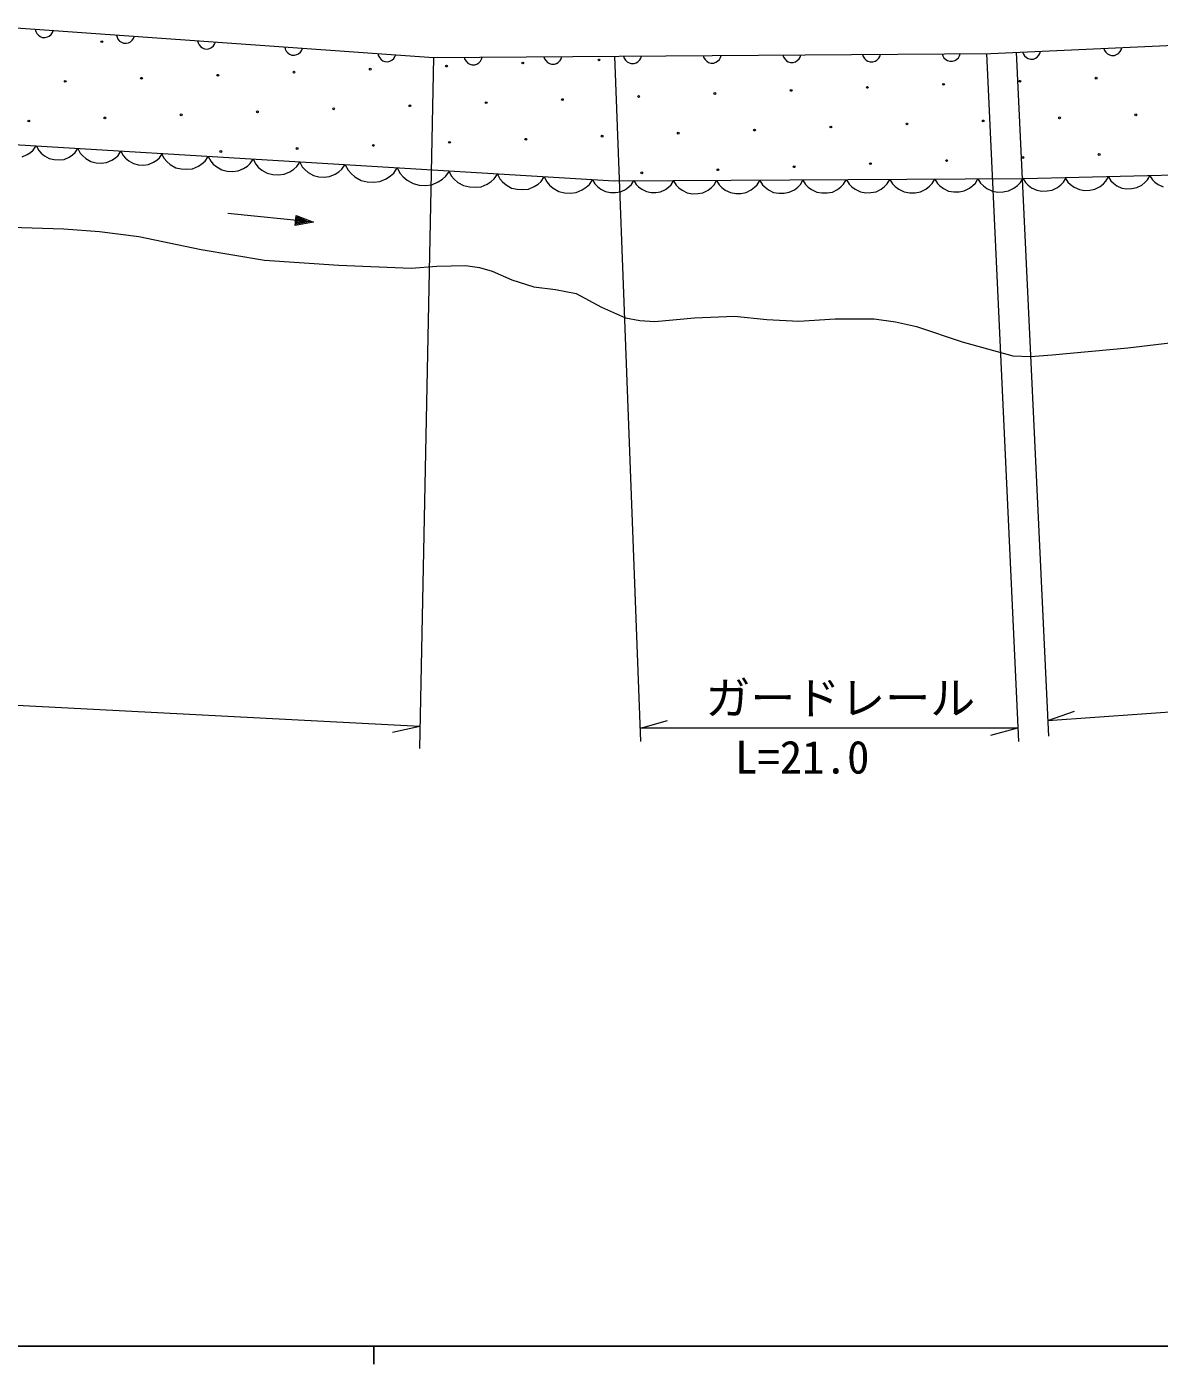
# Model space of a CAD drawing. Units: millimetres, scale not verified. Extents: x 40000 to 680000, y 20000 to 380000.
# Drawn here: x 148695 to 211667, y 204000 to 278333 of the extents above; entities that cross this region are included whole.
import ezdxf
from ezdxf.enums import TextEntityAlignment as Align

# ---------------------------------------------------------------- set-up
doc = ezdxf.new("R2010")
doc.units = ezdxf.units.MM
doc.header["$LTSCALE"] = 1000
for name, color, linetype, lineweight in [('M-BGD', 7, 'Continuous', 13), ('M-STR-HTXT', 7, 'Continuous', 13), ('M-TTL-BAND', 7, 'Continuous', 25)]:
    doc.layers.add(name, color=color, linetype=linetype, lineweight=lineweight)
doc.styles.add('ＭＳ ゴシック', font='')
doc.styles.get('ＭＳ ゴシック').set_extended_font_data('MS Gothic')

msp = doc.modelspace()

# ---------------------------------------------------------------- linework, layer by layer
at = {"layer": 'M-BGD'}
for p, q in [((63053, 284291), (171308, 276624)), ((149172, 278192), (149203, 278070)), ((149203, 278070), (149256, 277966)), ((150121, 278005), (150169, 278122)), ((149256, 277966), (149349, 277859)), ((149349, 277859), (149444, 277792)), ((149444, 277792), (149561, 277744)), ((149561, 277744), (149721, 277732)), ((149721, 277732), (149843, 277764)), ((149843, 277764), (149947, 277816)), ((149947, 277816), (150054, 277909)), ((150054, 277909), (150121, 278005)), ((153682, 277873), (153714, 277750)), ((153714, 277750), (153766, 277646)), ((153766, 277646), (153859, 277539)), ((153859, 277539), (153955, 277473)), ((153955, 277473), (154072, 277424)), ((154072, 277424), (154231, 277413)), ((154231, 277413), (154354, 277444)), ((154354, 277444), (154458, 277497)), ((154458, 277497), (154564, 277590)), ((154564, 277590), (154631, 277685)), ((154631, 277685), (154680, 277802)), ((158193, 277553), (158224, 277431)), ((158224, 277431), (158277, 277327)), ((158277, 277327), (158370, 277220)), ((158968, 277178), (159075, 277270)), ((159075, 277270), (159142, 277366)), ((159142, 277366), (159190, 277483)), ((202310, 276847), (224880, 277873)), ((158370, 277220), (158465, 277153)), ((158465, 277153), (158582, 277105)), ((158582, 277105), (158742, 277093)), ((158742, 277093), (158864, 277125)), ((158864, 277125), (158968, 277178)), ((163038, 277210), (163070, 277088)), ((163070, 277088), (163122, 276984)), ((163122, 276984), (163215, 276877)), ((163215, 276877), (163311, 276810)), ((163311, 276810), (163428, 276761)), ((163428, 276761), (163587, 276750)), ((163587, 276750), (163710, 276782)), ((163710, 276782), (163814, 276834)), ((163814, 276834), (163920, 276927)), ((163920, 276927), (163987, 277023)), ((163987, 277023), (164036, 277139)), ((168219, 276843), (168250, 276721)), ((168250, 276721), (168303, 276617)), ((168303, 276617), (168396, 276510)), ((168994, 276467), (169101, 276560)), ((169101, 276560), (169168, 276656)), ((169168, 276656), (169216, 276773)), ((171308, 276624), (202310, 276847)), ((173022, 276637), (173063, 276517)), ((173924, 276423), (173983, 276524)), ((173983, 276524), (174022, 276644)), ((177451, 276669), (177492, 276549)), ((177492, 276549), (177553, 276449)), ((178353, 276455), (178412, 276555)), ((178412, 276555), (178451, 276676)), ((181880, 276700), (181921, 276581)), ((181921, 276581), (181981, 276481)), ((182781, 276487), (182841, 276587)), ((182841, 276587), (182880, 276708)), ((186309, 276732), (186350, 276613)), ((186350, 276613), (186410, 276513)), ((187111, 276418), (187210, 276519)), ((187210, 276519), (187269, 276619)), ((187269, 276619), (187309, 276739)), ((190737, 276764), (190778, 276644)), ((190778, 276644), (190839, 276545)), ((190839, 276545), (190940, 276446)), ((191540, 276450), (191639, 276551)), ((191639, 276551), (191698, 276651)), ((191698, 276651), (191737, 276771)), ((195166, 276796), (195207, 276676)), ((195207, 276676), (195268, 276577)), ((195268, 276577), (195369, 276477)), ((195969, 276482), (196068, 276582)), ((196068, 276582), (196127, 276683)), ((196127, 276683), (196166, 276803)), ((199595, 276828), (199636, 276708)), ((199636, 276708), (199697, 276608)), ((199697, 276608), (199797, 276509)), ((200397, 276513), (200497, 276614)), ((200497, 276614), (200556, 276715)), ((200556, 276715), (200595, 276835)), ((204067, 276927), (204113, 276809)), ((204113, 276809), (204177, 276712)), ((204177, 276712), (204281, 276616)), ((204281, 276616), (204384, 276561)), ((204384, 276561), (204506, 276527)), ((204506, 276527), (204666, 276534)), ((204666, 276534), (204784, 276579)), ((204784, 276579), (204881, 276644)), ((204881, 276644), (204976, 276748)), ((204976, 276748), (205032, 276851)), ((205032, 276851), (205066, 276972)), ((208581, 277132), (208627, 277014)), ((208627, 277014), (208691, 276917)), ((208691, 276917), (208796, 276822)), ((208796, 276822), (208898, 276766)), ((208898, 276766), (209020, 276732)), ((209020, 276732), (209180, 276739)), ((209180, 276739), (209298, 276784)), ((209298, 276784), (209395, 276849)), ((209395, 276849), (209490, 276953)), ((209490, 276953), (209546, 277056)), ((209546, 277056), (209580, 277177)), ((168396, 276510), (168491, 276443)), ((168491, 276443), (168608, 276395)), ((168608, 276395), (168768, 276383)), ((168768, 276383), (168890, 276415)), ((168890, 276415), (168994, 276467)), ((173063, 276517), (173124, 276417)), ((173124, 276417), (173224, 276318)), ((173224, 276318), (173325, 276259)), ((173325, 276259), (173445, 276220)), ((173445, 276220), (173605, 276221)), ((173605, 276221), (173725, 276262)), ((173725, 276262), (173824, 276323)), ((173824, 276323), (173924, 276423)), ((177553, 276449), (177653, 276350)), ((177653, 276350), (177754, 276291)), ((177754, 276291), (177874, 276252)), ((177874, 276252), (178034, 276253)), ((178034, 276253), (178154, 276294)), ((178154, 276294), (178253, 276354)), ((178253, 276354), (178353, 276455)), ((181981, 276481), (182082, 276382)), ((182082, 276382), (182183, 276323)), ((182183, 276323), (182303, 276283)), ((182303, 276283), (182463, 276285)), ((182463, 276285), (182583, 276325)), ((182583, 276325), (182682, 276386)), ((182682, 276386), (182781, 276487)), ((186410, 276513), (186511, 276414)), ((186511, 276414), (186611, 276354)), ((186611, 276354), (186732, 276315)), ((186732, 276315), (186892, 276316)), ((186892, 276316), (187011, 276357)), ((187011, 276357), (187111, 276418)), ((190940, 276446), (191040, 276386)), ((191040, 276386), (191160, 276347)), ((191160, 276347), (191320, 276348)), ((191320, 276348), (191440, 276389)), ((191440, 276389), (191540, 276450)), ((195369, 276477), (195469, 276418)), ((195469, 276418), (195589, 276379)), ((195589, 276379), (195749, 276380)), ((195749, 276380), (195869, 276421)), ((195869, 276421), (195969, 276482)), ((199797, 276509), (199898, 276450)), ((199898, 276450), (200018, 276411)), ((200018, 276411), (200178, 276412)), ((200178, 276412), (200298, 276453)), ((200298, 276453), (200397, 276513)), ((181363, 269752), (101152, 274614)), ((148717, 271224), (148909, 271350)), ((148909, 271350), (149055, 271480)), ((149055, 271480), (149207, 271701)), ((149245, 271699), (149369, 271461)), ((149369, 271461), (149498, 271315)), ((151243, 271209), (151389, 271338)), ((151389, 271338), (151541, 271560)), ((151541, 271560), (151670, 271311)), ((153778, 271184), (153936, 271414)), ((153936, 271414), (154060, 271177)), ((148434, 271103), (148717, 271224)), ((149498, 271315), (149674, 271166)), ((149674, 271166), (149941, 271011)), ((149941, 271011), (150213, 270949)), ((150213, 270949), (150489, 270932)), ((150489, 270932), (150767, 270961)), ((150767, 270961), (151051, 271082)), ((151051, 271082), (151243, 271209)), ((151670, 271311), (151805, 271159)), ((151805, 271159), (151988, 271004)), ((151988, 271004), (152267, 270842)), ((152267, 270842), (152551, 270777)), ((152551, 270777), (152839, 270760)), ((152839, 270760), (153129, 270790)), ((153129, 270790), (153425, 270916)), ((153425, 270916), (153626, 271049)), ((153626, 271049), (153778, 271184)), ((154060, 271177), (154190, 271030)), ((154190, 271030), (154365, 270882)), ((154365, 270882), (154632, 270727)), ((154632, 270727), (154905, 270665)), ((154905, 270665), (155180, 270648)), ((155180, 270648), (155459, 270677)), ((155459, 270677), (155742, 270798)), ((155742, 270798), (155934, 270925)), ((155934, 270925), (156081, 271054)), ((156081, 271054), (156232, 271275)), ((156195, 271278), (156335, 271009)), ((156335, 271009), (156481, 270843)), ((156481, 270843), (156679, 270675)), ((156679, 270675), (156981, 270501)), ((157916, 270444), (158237, 270581)), ((158237, 270581), (158454, 270724)), ((158454, 270724), (158619, 270870)), ((158619, 270870), (158790, 271120)), ((158790, 271120), (158925, 270862)), ((158925, 270862), (159065, 270703)), ((159065, 270703), (159256, 270541)), ((160753, 270450), (160962, 270588)), ((160962, 270588), (161121, 270729)), ((161121, 270729), (161286, 270969)), ((161286, 270969), (161426, 270700)), ((161426, 270700), (161572, 270535)), ((163709, 270562), (163881, 270812)), ((163881, 270812), (164015, 270553)), ((166211, 270420), (166376, 270660)), ((166406, 270659), (166563, 270359)), ((156981, 270501), (157290, 270430)), ((157290, 270430), (157601, 270411)), ((157601, 270411), (157916, 270444)), ((159256, 270541), (159546, 270373)), ((159546, 270373), (159843, 270305)), ((159843, 270305), (160142, 270287)), ((160142, 270287), (160445, 270319)), ((160445, 270319), (160753, 270450)), ((161572, 270535), (161770, 270367)), ((161770, 270367), (162072, 270192)), ((162072, 270192), (162380, 270121)), ((162380, 270121), (162692, 270102)), ((162692, 270102), (163006, 270135)), ((163006, 270135), (163327, 270272)), ((163327, 270272), (163544, 270415)), ((163544, 270415), (163709, 270562)), ((164015, 270553), (164156, 270394)), ((164156, 270394), (164347, 270232)), ((164347, 270232), (164637, 270065)), ((164637, 270065), (164933, 269997)), ((164933, 269997), (165233, 269978)), ((165233, 269978), (165535, 270010)), ((165535, 270010), (165844, 270142)), ((165844, 270142), (166053, 270279)), ((166053, 270279), (166211, 270420)), ((166563, 270359), (166726, 270174)), ((166726, 270174), (166947, 269987)), ((166947, 269987), (167284, 269792)), ((168326, 269729), (168684, 269881)), ((168684, 269881), (168926, 270041)), ((168926, 270041), (169110, 270204)), ((169110, 270204), (169301, 270483)), ((169301, 270483), (169457, 270183)), ((169457, 270183), (169620, 269999)), ((169620, 269999), (169841, 269811)), ((171578, 269706), (171820, 269866)), ((171820, 269866), (172005, 270029)), ((172005, 270029), (172196, 270308)), ((172171, 270309), (172316, 270030)), ((172316, 270030), (172468, 269858)), ((172468, 269858), (172674, 269684)), ((174516, 269734), (174688, 269886)), ((174688, 269886), (174866, 270146)), ((174866, 270146), (175006, 269877)), ((175006, 269877), (175152, 269712)), ((177290, 269738), (177461, 269989)), ((177461, 269989), (177606, 269709)), ((204134, 269875), (181363, 269752)), ((196540, 269603), (196682, 269844)), ((196682, 269844), (196834, 269595)), ((199034, 269616), (199182, 269867)), ((199182, 269867), (199328, 269628)), ((201440, 269648), (201582, 269889)), ((201582, 269889), (201734, 269640)), ((203934, 269661), (204082, 269912)), ((204082, 269912), (204228, 269674)), ((224282, 270388), (204134, 269875)), ((206340, 269693), (206482, 269934)), ((206440, 269933), (206590, 269697)), ((208701, 269751), (208839, 269994)), ((208839, 269994), (208983, 269768)), ((211006, 269820), (211138, 270053)), ((211138, 270053), (211282, 269827)), ((167284, 269792), (167627, 269713)), ((167627, 269713), (167975, 269692)), ((167975, 269692), (168326, 269729)), ((169841, 269811), (170178, 269617)), ((170178, 269617), (170522, 269538)), ((170522, 269538), (170870, 269517)), ((170870, 269517), (171220, 269553)), ((171220, 269553), (171578, 269706)), ((172674, 269684), (172987, 269502)), ((172987, 269502), (173308, 269429)), ((173308, 269429), (173631, 269409)), ((173631, 269409), (173958, 269444)), ((173958, 269444), (174291, 269586)), ((174291, 269586), (174516, 269734)), ((175152, 269712), (175350, 269543)), ((175350, 269543), (175652, 269369)), ((175652, 269369), (175961, 269298)), ((175961, 269298), (176272, 269279)), ((176272, 269279), (176587, 269312)), ((176587, 269312), (176907, 269449)), ((176907, 269449), (177124, 269592)), ((177124, 269592), (177290, 269738)), ((177606, 269709), (177758, 269538)), ((177758, 269538), (177964, 269363)), ((177964, 269363), (178278, 269182)), ((178278, 269182), (178598, 269108)), ((178598, 269108), (178921, 269089)), ((178921, 269089), (179248, 269123)), ((179248, 269123), (179581, 269265)), ((179581, 269265), (179807, 269414)), ((179807, 269414), (179978, 269566)), ((179978, 269566), (180156, 269825)), ((180155, 269825), (180290, 269594)), ((180290, 269594), (180427, 269454)), ((180427, 269454), (180609, 269314)), ((180609, 269314), (180883, 269172)), ((180883, 269172), (181159, 269123)), ((181159, 269123), (181435, 269119)), ((181435, 269119), (181711, 269162)), ((181711, 269162), (181989, 269297)), ((181989, 269297), (182174, 269432)), ((182174, 269432), (182314, 269569)), ((182314, 269569), (182455, 269797)), ((182455, 269797), (182584, 269575)), ((182584, 269575), (182715, 269442)), ((182715, 269442), (182889, 269308)), ((182889, 269308), (183151, 269172)), ((183151, 269172), (183415, 269125)), ((183415, 269125), (183679, 269122)), ((183679, 269122), (183943, 269163)), ((183943, 269163), (184209, 269291)), ((184209, 269291), (184386, 269421)), ((184386, 269421), (184520, 269551)), ((184520, 269551), (184655, 269770)), ((184655, 269770), (184800, 269531)), ((184800, 269531), (184945, 269387)), ((184945, 269387), (185137, 269244)), ((185137, 269244), (185426, 269102)), ((185426, 269102), (185714, 269055)), ((186002, 269057), (186290, 269107)), ((186290, 269107), (186577, 269252)), ((186577, 269252), (186769, 269397)), ((186769, 269397), (186912, 269542)), ((186912, 269542), (187055, 269783)), ((187055, 269783), (187200, 269543)), ((187200, 269543), (187345, 269400)), ((187345, 269400), (187537, 269257)), ((187537, 269257), (187826, 269115)), ((187826, 269115), (188114, 269068)), ((188402, 269070), (188690, 269119)), ((188690, 269119), (188977, 269265)), ((188977, 269265), (189169, 269410)), ((189169, 269410), (189312, 269555)), ((189312, 269555), (189455, 269796)), ((189455, 269796), (189600, 269556)), ((189600, 269556), (189745, 269413)), ((189745, 269413), (189937, 269270)), ((189937, 269270), (190226, 269128)), ((190226, 269128), (190514, 269081)), ((190802, 269083), (191090, 269132)), ((191090, 269132), (191377, 269278)), ((191377, 269278), (191569, 269423)), ((191569, 269423), (191712, 269568)), ((191712, 269568), (191855, 269808)), ((191855, 269808), (192000, 269569)), ((192000, 269569), (192145, 269426)), ((192145, 269426), (192337, 269283)), ((192337, 269283), (192626, 269141)), ((192626, 269141), (192914, 269094)), ((192914, 269094), (193202, 269096)), ((193202, 269096), (193490, 269145)), ((193490, 269145), (193777, 269291)), ((193777, 269291), (193969, 269436)), ((193969, 269436), (194112, 269581)), ((194112, 269581), (194254, 269821)), ((194282, 269822), (194428, 269583)), ((194428, 269583), (194574, 269440)), ((194574, 269440), (194767, 269298)), ((194767, 269298), (195056, 269157)), ((195056, 269157), (195345, 269111)), ((195345, 269111), (195633, 269114)), ((195633, 269114), (195920, 269165)), ((195920, 269165), (196207, 269311)), ((196207, 269311), (196398, 269457)), ((196398, 269457), (196540, 269603)), ((196834, 269595), (196986, 269447)), ((196986, 269447), (197187, 269298)), ((197187, 269298), (197488, 269151)), ((197488, 269151), (197789, 269104)), ((197789, 269104), (198089, 269107)), ((198089, 269107), (198388, 269160)), ((198388, 269160), (198687, 269312)), ((198687, 269312), (198886, 269464)), ((198886, 269464), (199034, 269616)), ((199328, 269628), (199473, 269486)), ((199473, 269486), (199667, 269343)), ((199667, 269343), (199956, 269202)), ((199956, 269202), (200244, 269157)), ((200244, 269157), (200532, 269159)), ((200532, 269159), (200820, 269210)), ((200820, 269210), (201107, 269357)), ((201107, 269357), (201297, 269502)), ((201297, 269502), (201440, 269648)), ((201734, 269640), (201885, 269492)), ((201885, 269492), (202087, 269344)), ((202087, 269344), (202388, 269197)), ((202388, 269197), (202689, 269149)), ((202689, 269149), (202989, 269152)), ((202989, 269152), (203288, 269205)), ((203288, 269205), (203587, 269358)), ((203587, 269358), (203785, 269509)), ((203785, 269509), (203934, 269661)), ((204228, 269674), (204373, 269531)), ((204373, 269531), (204567, 269389)), ((204567, 269389), (204856, 269247)), ((204856, 269247), (205144, 269202)), ((205144, 269202), (205432, 269205)), ((205432, 269205), (205720, 269255)), ((205720, 269255), (206006, 269402)), ((206006, 269402), (206197, 269548)), ((206197, 269548), (206340, 269693)), ((206590, 269697), (206737, 269557)), ((206737, 269557), (206933, 269418)), ((206933, 269418), (207225, 269281)), ((207225, 269281), (207514, 269240)), ((207514, 269240), (207802, 269248)), ((207802, 269248), (208088, 269303)), ((208088, 269303), (208373, 269454)), ((208373, 269454), (208561, 269603)), ((208561, 269603), (208701, 269751)), ((208983, 269768), (209124, 269634)), ((209124, 269634), (209312, 269500)), ((209312, 269500), (209591, 269369)), ((209591, 269369), (209868, 269331)), ((209868, 269331), (210144, 269338)), ((210144, 269338), (210419, 269391)), ((210419, 269391), (210691, 269536)), ((210691, 269536), (210872, 269678)), ((210872, 269678), (211006, 269820)), ((211282, 269827), (211424, 269692)), ((211424, 269692), (211611, 269559)), ((211611, 269559), (211890, 269428)), ((185714, 269055), (186002, 269057)), ((188114, 269068), (188402, 269070)), ((190514, 269081), (190802, 269083)), ((164649, 267464), (159875, 267954)), ((163626, 267288), (163683, 267845)), ((163674, 267363), (163715, 267761)), ((163683, 267845), (164649, 267464)), ((163715, 267761), (164371, 267493)), ((163722, 267439), (163746, 267677)), ((163746, 267677), (164212, 267509)), ((164649, 267464), (163626, 267288)), ((164371, 267493), (163674, 267363)), ((164212, 267509), (163722, 267439)), ((163770, 267514), (163778, 267594)), ((163973, 267534), (163770, 267514)), ((163778, 267594), (163973, 267534))]:
    msp.add_line(p, q, dxfattribs=at)
msp.add_lwpolyline([(147818, 267193), (150749, 267108), (152747, 266959), (154932, 266683), (158399, 265962), (161921, 265353), (166057, 265076), (170064, 264914), (171490, 265035), (173094, 265063), (173871, 264958), (174571, 264747), (175673, 264262), (176887, 263877), (178092, 263739), (179249, 263500), (180652, 262740), (181995, 262161), (182785, 262009), (183626, 261957), (185819, 262163), (188051, 262254), (189844, 262064), (191634, 261975), (193639, 262099), (195821, 262108), (197000, 261941), (198169, 261668), (200711, 260829), (203523, 260049), (204513, 260012), (205717, 260094), (209919, 260484), (214128, 260982)], dxfattribs=at)
for centre in [(152874, 277503), (180514, 276489), (163557, 275808), (167796, 275979), (172035, 276149), (176275, 276319), (150839, 275298), (155078, 275468), (159318, 275638), (199675, 275134), (203915, 275304), (208154, 275474), (178479, 274284), (182719, 274454), (186958, 274624), (191197, 274794), (195436, 274964), (161522, 273604), (165762, 273774), (170001, 273944), (174240, 274114), (148805, 273094), (153044, 273264), (157283, 273434), (193402, 272760), (197641, 272930), (201880, 273100), (206119, 273270), (210359, 273440), (176445, 272079), (180684, 272249), (184923, 272420), (189162, 272590), (159488, 271399), (163727, 271569), (167966, 271739), (172205, 271909), (191367, 270555), (195606, 270725), (199845, 270895), (204085, 271065), (208324, 271235), (182889, 270215), (187128, 270385)]:
    msp.add_circle(centre, 50, dxfattribs=at)
at = {"layer": 'M-STR-HTXT'}
for p, q in [((171306, 276625), (170536, 238221)), ((182845, 238609), (181395, 276697)), ((202055, 276845), (203836, 238613)), ((205520, 238902), (203738, 276912)), ((170560, 239452), (110753, 242529)), ((205479, 239776), (232646, 241725)), ((205479, 239776), (206945, 240302)), ((170560, 239452), (169041, 239110)), ((182818, 239355), (184318, 239775)), ((203788, 239355), (182818, 239355)), ((203788, 239355), (202288, 238935))]:
    msp.add_line(p, q, dxfattribs=at)
at = {"layer": 'M-TTL-BAND'}
for p, q in [((40000, 205000), (579000, 205000)), ((168000, 205000), (168000, 204000))]:
    msp.add_line(p, q, dxfattribs=at)

# ---------------------------------------------------------------- texts
at = {"layer": 'M-STR-HTXT', "style": 'ＭＳ ゴシック'}
for s, p in [('ガードレール', (186429, 239563)), ('L=21.0', (188072, 236277))]:
    msp.add_text(s, height=1833, dxfattribs=at).set_placement(p, align=Align.BOTTOM_LEFT)

doc.saveas('drawing.dxf')
